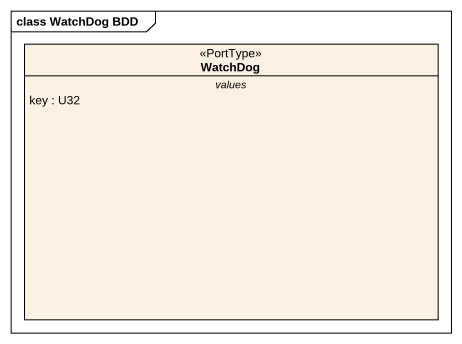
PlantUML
@startuml
mainframe class WatchDog BDD
hide circle
hide empty members
class WatchDog <<PortType>> {
  -- values --
  key : U32
}
@enduml
